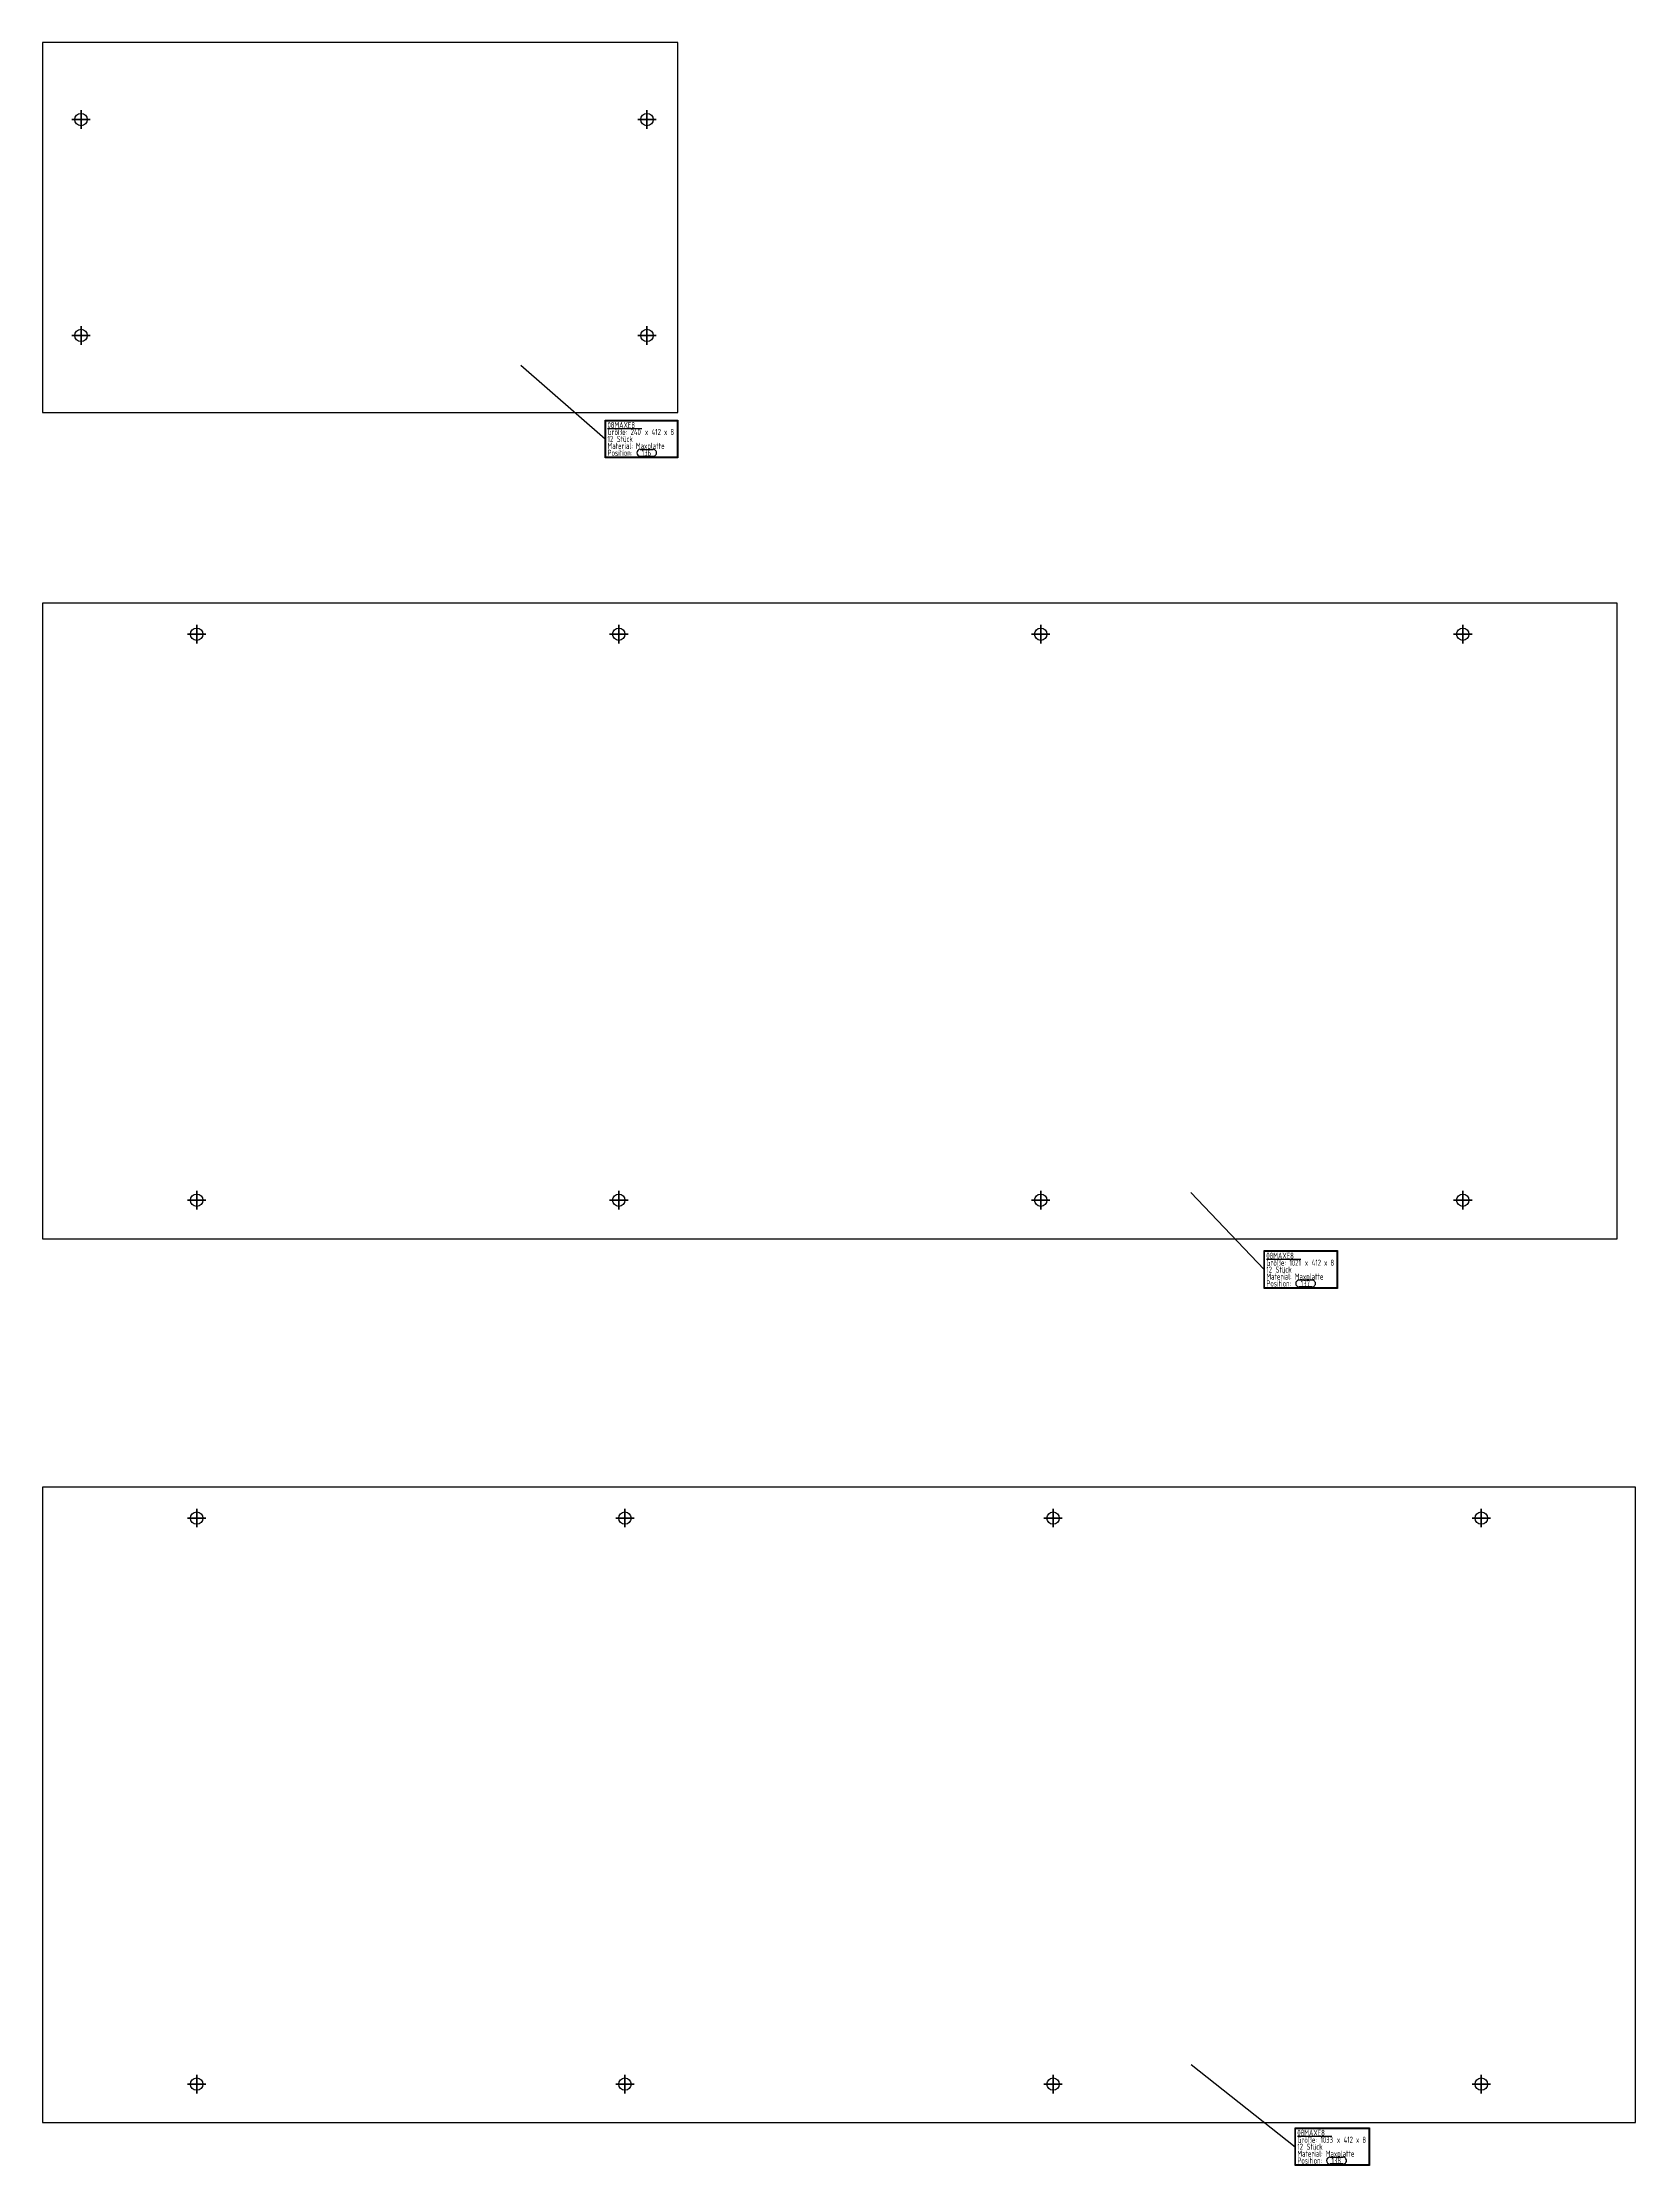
# Model space of a CAD drawing. Header units: millimetres. Extents: x -1 to 1749, y -8600 to -1376.
# Drawn here: x 7 to 1040, y -8600 to -7223 of the extents above; entities that cross this region are included whole.
import ezdxf
from ezdxf.enums import TextEntityAlignment as Align

# ---------------------------------------------------------------- set-up
doc = ezdxf.new("R2010")
doc.units = ezdxf.units.MM
doc.linetypes.add('STRICHPUNKT2', pattern=[18.5, 10, -4, 0.5, -4])
doc.layers.get('0').update_dxf_attribs({"linetype": 'CONTINUOUS'})
doc.layers.add('DIM49', color=4, linetype='CONTINUOUS')
doc.layers.add('TXT_ALL', color=7, linetype='CONTINUOUS')
doc.layers.add('LE_ALL', color=7, linetype='CONTINUOUS', lineweight=50)
doc.styles.add('ISOCPEUR', font='ISOCPEUR.ttf')

# ---------------------------------------------------------------- blocks, each defined once
blk = doc.blocks.new('SHAPE_00127', base_point=(317.2, -7432.6))
at = {"layer": 'DIM49', "color": 1}
for p, q in [((317.2, -7432.6), (371.9, -7480.4)), ((373.4, -7473.7), (395.7, -7473.7)), ((394.6, -7487.2), (403, -7487.2)), ((403, -7491.7), (394.6, -7491.7))]:
    blk.add_line(p, q, dxfattribs=at)
for points in [[(371.9, -7468.2), (418.9, -7468.2), (418.9, -7492.7), (371.9, -7492.7)], [(372.3, -7468.6), (418.5, -7468.6), (418.5, -7492.3), (372.3, -7492.3)]]:
    blk.add_lwpolyline(points, close=True, dxfattribs=at)
for centre, start_param, end_param in [((394.6, -7489.4), 3.141593, 0), ((403, -7489.4), 0, 3.141593)]:
    blk.add_ellipse(centre, major_axis=(0, -2.25), ratio=1, start_param=start_param, end_param=end_param, dxfattribs=at)
at = {"layer": 'TXT_ALL', "color": 1, "style": 'ISOCPEUR', "width": 0.65}
for s, p in [('08MAXE8', (373.4, -7471.4)), ('Größe:', (373.4, -7475.9)), ('240', (388.4, -7475.9)), ('412 x 8', (402, -7475.9)), ('12', (373.4, -7480.4)), ('Material: Maxplatte', (373.4, -7484.9)), ('Position:', (373.4, -7489.4)), (' Stück', (377.4, -7480.4)), ('136', (395.6, -7489.4)), (' x', (395.7, -7475.9))]:
    blk.add_text(s, height=4, dxfattribs=at).set_placement(p, align=Align.MIDDLE_LEFT)
blk = doc.blocks.new('08MAXE8_00079', base_point=(395, -7413.3))
blk.add_lwpolyline([(7, -7463.3), (419, -7463.3), (419, -7223.3), (7, -7223.3)], close=True)
for centre in [(32, -7273.3), (399, -7273.3), (32, -7413.3), (399, -7413.3)]:
    blk.add_circle(centre, 4)
blk.add_blockref('SHAPE_00127', (317.2, -7432.6))
blk = doc.blocks.new('_00081', base_point=(32, -7273.3))
at = {"layer": 'LE_ALL', "color": 1, "linetype": 'STRICHPUNKT2'}
for p, q in [((32, -7273.3), (32, -7267.3)), ((32, -7273.3), (32, -7267.3)), ((399, -7273.3), (399, -7267.3)), ((399, -7273.3), (399, -7267.3)), ((32, -7273.3), (26, -7273.3)), ((32, -7273.3), (26, -7273.3)), ((32, -7273.3), (32, -7279.3)), ((32, -7273.3), (38, -7273.3)), ((32, -7273.3), (32, -7279.3)), ((32, -7273.3), (38, -7273.3)), ((399, -7273.3), (393, -7273.3)), ((399, -7273.3), (393, -7273.3)), ((399, -7273.3), (399, -7279.3)), ((399, -7273.3), (405, -7273.3)), ((399, -7273.3), (399, -7279.3)), ((399, -7273.3), (405, -7273.3)), ((32, -7413.3), (26, -7413.3)), ((32, -7413.3), (26, -7413.3)), ((32, -7413.3), (32, -7407.3)), ((32, -7413.3), (32, -7407.3)), ((32, -7413.3), (32, -7419.3)), ((32, -7413.3), (38, -7413.3)), ((32, -7413.3), (32, -7419.3)), ((32, -7413.3), (38, -7413.3)), ((399, -7413.3), (393, -7413.3)), ((399, -7413.3), (393, -7413.3)), ((399, -7413.3), (399, -7407.3)), ((399, -7413.3), (399, -7407.3)), ((399, -7413.3), (399, -7419.3)), ((399, -7413.3), (405, -7413.3)), ((399, -7413.3), (399, -7419.3)), ((399, -7413.3), (405, -7413.3))]:
    blk.add_line(p, q, dxfattribs=at)
blk = doc.blocks.new('_00080')
blk.add_blockref('_00081', (32, -7273.3))
blk = doc.blocks.new('08MAXE8_00078')
for name, p in [('08MAXE8_00079', (395, -7413.3)), ('_00080', (0, 0))]:
    blk.add_blockref(name, p)
blk = doc.blocks.new('Maxplatten R2_3_16_ Dach_00077')
blk.add_blockref('08MAXE8_00078', (0, 0))
blk = doc.blocks.new('Maxplatten_00076')
blk.add_blockref('Maxplatten R2_3_16_ Dach_00077', (0, 0))
blk = doc.blocks.new('Hauptbaugruppe_00075')
blk.add_blockref('Maxplatten_00076', (0, 0))
blk = doc.blocks.new('_A3D0083_00074')
blk.add_blockref('Hauptbaugruppe_00075', (0, 0))
blk = doc.blocks.new('_ANS0083_00073')
blk.add_blockref('_A3D0083_00074', (0, 0))
blk = doc.blocks.new('SHAPE_00130', base_point=(751.7, -7969))
at = {"layer": 'DIM49', "color": 1}
for p, q in [((751.7, -7969), (799.1, -8019)), ((800.6, -8012.2), (823, -8012.2)), ((821.9, -8025.7), (830.2, -8025.7)), ((830.2, -8030.2), (821.9, -8030.2))]:
    blk.add_line(p, q, dxfattribs=at)
for points in [[(799.1, -8006.7), (846.8, -8006.7), (846.8, -8031.2), (799.1, -8031.2)], [(799.5, -8007.1), (846.4, -8007.1), (846.4, -8030.8), (799.5, -8030.8)]]:
    blk.add_lwpolyline(points, close=True, dxfattribs=at)
for centre, start_param, end_param in [((821.9, -8028), 3.141593, 0), ((830.2, -8028), 0, 3.141593)]:
    blk.add_ellipse(centre, major_axis=(0, -2.25), ratio=1, start_param=start_param, end_param=end_param, dxfattribs=at)
at = {"layer": 'TXT_ALL', "color": 1, "style": 'ISOCPEUR', "width": 0.65}
for s, p in [('08MAXE8', (800.6, -8010)), ('12', (800.6, -8019)), ('Größe:', (800.6, -8014.5)), ('Material: Maxplatte', (800.6, -8023.5)), (' Stück', (804.6, -8019)), ('1021', (815.6, -8014.5)), (' x', (823.6, -8014.5)), ('412 x 8', (830, -8014.5)), ('Position:', (800.6, -8028)), ('137', (822.9, -8028))]:
    blk.add_text(s, height=4, dxfattribs=at).set_placement(p, align=Align.MIDDLE_LEFT)
blk = doc.blocks.new('08MAXE8_00088', base_point=(928, -7611))
blk.add_lwpolyline([(1028, -7587), (7, -7587), (7, -7999), (1028, -7999)], close=True)
for centre in [(107, -7607), (380.7, -7607), (654.3, -7607), (928, -7607), (107, -7974), (380.7, -7974), (654.3, -7974), (928, -7974)]:
    blk.add_circle(centre, 4)
blk.add_blockref('SHAPE_00130', (751.7, -7969))
blk = doc.blocks.new('_00090', base_point=(107, -7974))
at = {"layer": 'LE_ALL', "color": 1, "linetype": 'STRICHPUNKT2'}
for p, q in [((107, -7607), (101, -7607)), ((107, -7607), (101, -7607)), ((107, -7607), (107, -7601)), ((107, -7607), (107, -7601)), ((107, -7607), (113, -7607)), ((107, -7607), (107, -7613)), ((107, -7607), (113, -7607)), ((107, -7607), (107, -7613)), ((380.7, -7607), (374.7, -7607)), ((380.7, -7607), (374.7, -7607)), ((380.7, -7607), (380.7, -7601)), ((380.7, -7607), (380.7, -7601)), ((380.7, -7607), (386.7, -7607)), ((380.7, -7607), (380.7, -7613)), ((380.7, -7607), (386.7, -7607)), ((380.7, -7607), (380.7, -7613)), ((654.3, -7607), (648.3, -7607)), ((654.3, -7607), (648.3, -7607)), ((654.3, -7607), (654.3, -7601)), ((654.3, -7607), (654.3, -7601)), ((654.3, -7607), (660.3, -7607)), ((654.3, -7607), (654.3, -7613)), ((654.3, -7607), (660.3, -7607)), ((654.3, -7607), (654.3, -7613)), ((928, -7607), (922, -7607)), ((928, -7607), (922, -7607)), ((928, -7607), (928, -7601)), ((928, -7607), (928, -7601)), ((928, -7607), (934, -7607)), ((928, -7607), (928, -7613)), ((928, -7607), (934, -7607)), ((928, -7607), (928, -7613)), ((107, -7974), (107, -7968)), ((107, -7974), (107, -7968)), ((380.7, -7974), (380.7, -7968)), ((380.7, -7974), (380.7, -7968)), ((654.3, -7974), (654.3, -7968)), ((654.3, -7974), (654.3, -7968)), ((928, -7974), (928, -7968)), ((928, -7974), (928, -7968)), ((107, -7974), (101, -7974)), ((107, -7974), (101, -7974)), ((107, -7974), (113, -7974)), ((107, -7974), (107, -7980)), ((107, -7974), (113, -7974)), ((107, -7974), (107, -7980)), ((380.7, -7974), (374.7, -7974)), ((380.7, -7974), (374.7, -7974)), ((380.7, -7974), (386.7, -7974)), ((380.7, -7974), (380.7, -7980)), ((380.7, -7974), (386.7, -7974)), ((380.7, -7974), (380.7, -7980)), ((654.3, -7974), (648.3, -7974)), ((654.3, -7974), (648.3, -7974)), ((654.3, -7974), (660.3, -7974)), ((654.3, -7974), (654.3, -7980)), ((654.3, -7974), (660.3, -7974)), ((654.3, -7974), (654.3, -7980)), ((928, -7974), (922, -7974)), ((928, -7974), (922, -7974)), ((928, -7974), (934, -7974)), ((928, -7974), (928, -7980)), ((928, -7974), (934, -7974)), ((928, -7974), (928, -7980))]:
    blk.add_line(p, q, dxfattribs=at)
blk = doc.blocks.new('_00089')
blk.add_blockref('_00090', (107, -7974))
blk = doc.blocks.new('08MAXE8_00087')
for name, p in [('08MAXE8_00088', (928, -7611)), ('_00089', (0, 0))]:
    blk.add_blockref(name, p)
blk = doc.blocks.new('Maxplatten R2_3_16_ Dach_00086')
blk.add_blockref('08MAXE8_00087', (0, 0))
blk = doc.blocks.new('Maxplatten_00085')
blk.add_blockref('Maxplatten R2_3_16_ Dach_00086', (0, 0))
blk = doc.blocks.new('Hauptbaugruppe_00084')
blk.add_blockref('Maxplatten_00085', (0, 0))
blk = doc.blocks.new('_A3D0084_00083')
blk.add_blockref('Hauptbaugruppe_00084', (0, 0))
blk = doc.blocks.new('_ANS0084_00082')
blk.add_blockref('_A3D0084_00083', (0, 0))
blk = doc.blocks.new('SHAPE_00133', base_point=(751.8, -8534.3))
at = {"layer": 'DIM49', "color": 1}
for p, q in [((751.8, -8534.3), (819.2, -8587.7)), ((820.7, -8580.9), (843, -8580.9)), ((841.9, -8594.4), (850.3, -8594.4)), ((850.3, -8598.9), (841.9, -8598.9))]:
    blk.add_line(p, q, dxfattribs=at)
for points in [[(819.2, -8575.4), (867.5, -8575.4), (867.5, -8599.9), (819.2, -8599.9)], [(819.6, -8575.8), (867.1, -8575.8), (867.1, -8599.5), (819.6, -8599.5)]]:
    blk.add_lwpolyline(points, close=True, dxfattribs=at)
for centre, start_param, end_param in [((841.9, -8596.7), 3.141593, 0), ((850.3, -8596.7), 0, 3.141593)]:
    blk.add_ellipse(centre, major_axis=(0, -2.25), ratio=1, start_param=start_param, end_param=end_param, dxfattribs=at)
at = {"layer": 'TXT_ALL', "color": 1, "style": 'ISOCPEUR', "width": 0.65}
for s, p in [('12', (820.7, -8587.7)), ('08MAXE8', (820.7, -8578.7)), ('Größe:', (820.7, -8583.2)), (' Stück', (824.7, -8587.7)), ('1033', (835.7, -8583.2)), (' x', (844.4, -8583.2)), ('412 x 8', (850.7, -8583.2)), ('Material: Maxplatte', (820.7, -8592.2)), ('Position:', (820.7, -8596.7)), ('138', (842.9, -8596.7))]:
    blk.add_text(s, height=4, dxfattribs=at).set_placement(p, align=Align.MIDDLE_LEFT)
blk = doc.blocks.new('08MAXE8_00097', base_point=(940, -8184.1))
blk.add_lwpolyline([(1040, -8160.1), (7, -8160.1), (7, -8572.1), (1040, -8572.1)], close=True)
for centre in [(107, -8180.1), (384.7, -8180.1), (662.3, -8180.1), (940, -8180.1), (107, -8547.1), (384.7, -8547.1), (662.3, -8547.1), (940, -8547.1)]:
    blk.add_circle(centre, 4)
blk.add_blockref('SHAPE_00133', (751.8, -8534.3))
blk = doc.blocks.new('_00099', base_point=(107, -8547.1))
at = {"layer": 'LE_ALL', "color": 1, "linetype": 'STRICHPUNKT2'}
for p, q in [((107, -8180.1), (107, -8174.1)), ((107, -8180.1), (107, -8174.1)), ((384.7, -8180.1), (384.7, -8174.1)), ((384.7, -8180.1), (384.7, -8174.1)), ((662.3, -8180.1), (662.3, -8174.1)), ((662.3, -8180.1), (662.3, -8174.1)), ((940, -8180.1), (940, -8174.1)), ((940, -8180.1), (940, -8174.1)), ((107, -8180.1), (101, -8180.1)), ((107, -8180.1), (101, -8180.1)), ((107, -8180.1), (113, -8180.1)), ((107, -8180.1), (107, -8186.1)), ((107, -8180.1), (113, -8180.1)), ((107, -8180.1), (107, -8186.1)), ((384.7, -8180.1), (378.7, -8180.1)), ((384.7, -8180.1), (378.7, -8180.1)), ((384.7, -8180.1), (390.7, -8180.1)), ((384.7, -8180.1), (384.7, -8186.1)), ((384.7, -8180.1), (390.7, -8180.1)), ((384.7, -8180.1), (384.7, -8186.1)), ((662.3, -8180.1), (656.3, -8180.1)), ((662.3, -8180.1), (656.3, -8180.1)), ((662.3, -8180.1), (668.3, -8180.1)), ((662.3, -8180.1), (662.3, -8186.1)), ((662.3, -8180.1), (668.3, -8180.1)), ((662.3, -8180.1), (662.3, -8186.1)), ((940, -8180.1), (934, -8180.1)), ((940, -8180.1), (934, -8180.1)), ((940, -8180.1), (946, -8180.1)), ((940, -8180.1), (940, -8186.1)), ((940, -8180.1), (946, -8180.1)), ((940, -8180.1), (940, -8186.1)), ((107, -8547.1), (101, -8547.1)), ((107, -8547.1), (101, -8547.1)), ((107, -8547.1), (107, -8541.1)), ((107, -8547.1), (107, -8541.1)), ((107, -8547.1), (113, -8547.1)), ((107, -8547.1), (107, -8553.1)), ((107, -8547.1), (113, -8547.1)), ((107, -8547.1), (107, -8553.1)), ((384.7, -8547.1), (378.7, -8547.1)), ((384.7, -8547.1), (378.7, -8547.1)), ((384.7, -8547.1), (384.7, -8541.1)), ((384.7, -8547.1), (384.7, -8541.1)), ((384.7, -8547.1), (390.7, -8547.1)), ((384.7, -8547.1), (384.7, -8553.1)), ((384.7, -8547.1), (390.7, -8547.1)), ((384.7, -8547.1), (384.7, -8553.1)), ((662.3, -8547.1), (656.3, -8547.1)), ((662.3, -8547.1), (656.3, -8547.1)), ((662.3, -8547.1), (662.3, -8541.1)), ((662.3, -8547.1), (662.3, -8541.1)), ((662.3, -8547.1), (668.3, -8547.1)), ((662.3, -8547.1), (662.3, -8553.1)), ((662.3, -8547.1), (668.3, -8547.1)), ((662.3, -8547.1), (662.3, -8553.1)), ((940, -8547.1), (934, -8547.1)), ((940, -8547.1), (934, -8547.1)), ((940, -8547.1), (940, -8541.1)), ((940, -8547.1), (940, -8541.1)), ((940, -8547.1), (946, -8547.1)), ((940, -8547.1), (940, -8553.1)), ((940, -8547.1), (946, -8547.1)), ((940, -8547.1), (940, -8553.1))]:
    blk.add_line(p, q, dxfattribs=at)
blk = doc.blocks.new('_00098')
blk.add_blockref('_00099', (107, -8547.1))
blk = doc.blocks.new('08MAXE8_00096')
for name, p in [('08MAXE8_00097', (940, -8184.1)), ('_00098', (0, 0))]:
    blk.add_blockref(name, p)
blk = doc.blocks.new('Maxplatten R2_3_16_ Dach_00095')
blk.add_blockref('08MAXE8_00096', (0, 0))
blk = doc.blocks.new('Maxplatten_00094')
blk.add_blockref('Maxplatten R2_3_16_ Dach_00095', (0, 0))
blk = doc.blocks.new('Hauptbaugruppe_00093')
blk.add_blockref('Maxplatten_00094', (0, 0))
blk = doc.blocks.new('_A3D0085_00092')
blk.add_blockref('Hauptbaugruppe_00093', (0, 0))
blk = doc.blocks.new('_ANS0085_00091')
blk.add_blockref('_A3D0085_00092', (0, 0))

msp = doc.modelspace()

# ---------------------------------------------------------------- block references
for name in ['_ANS0083_00073', '_ANS0084_00082', '_ANS0085_00091']:
    msp.add_blockref(name, (0, 0))

doc.saveas('drawing.dxf')
